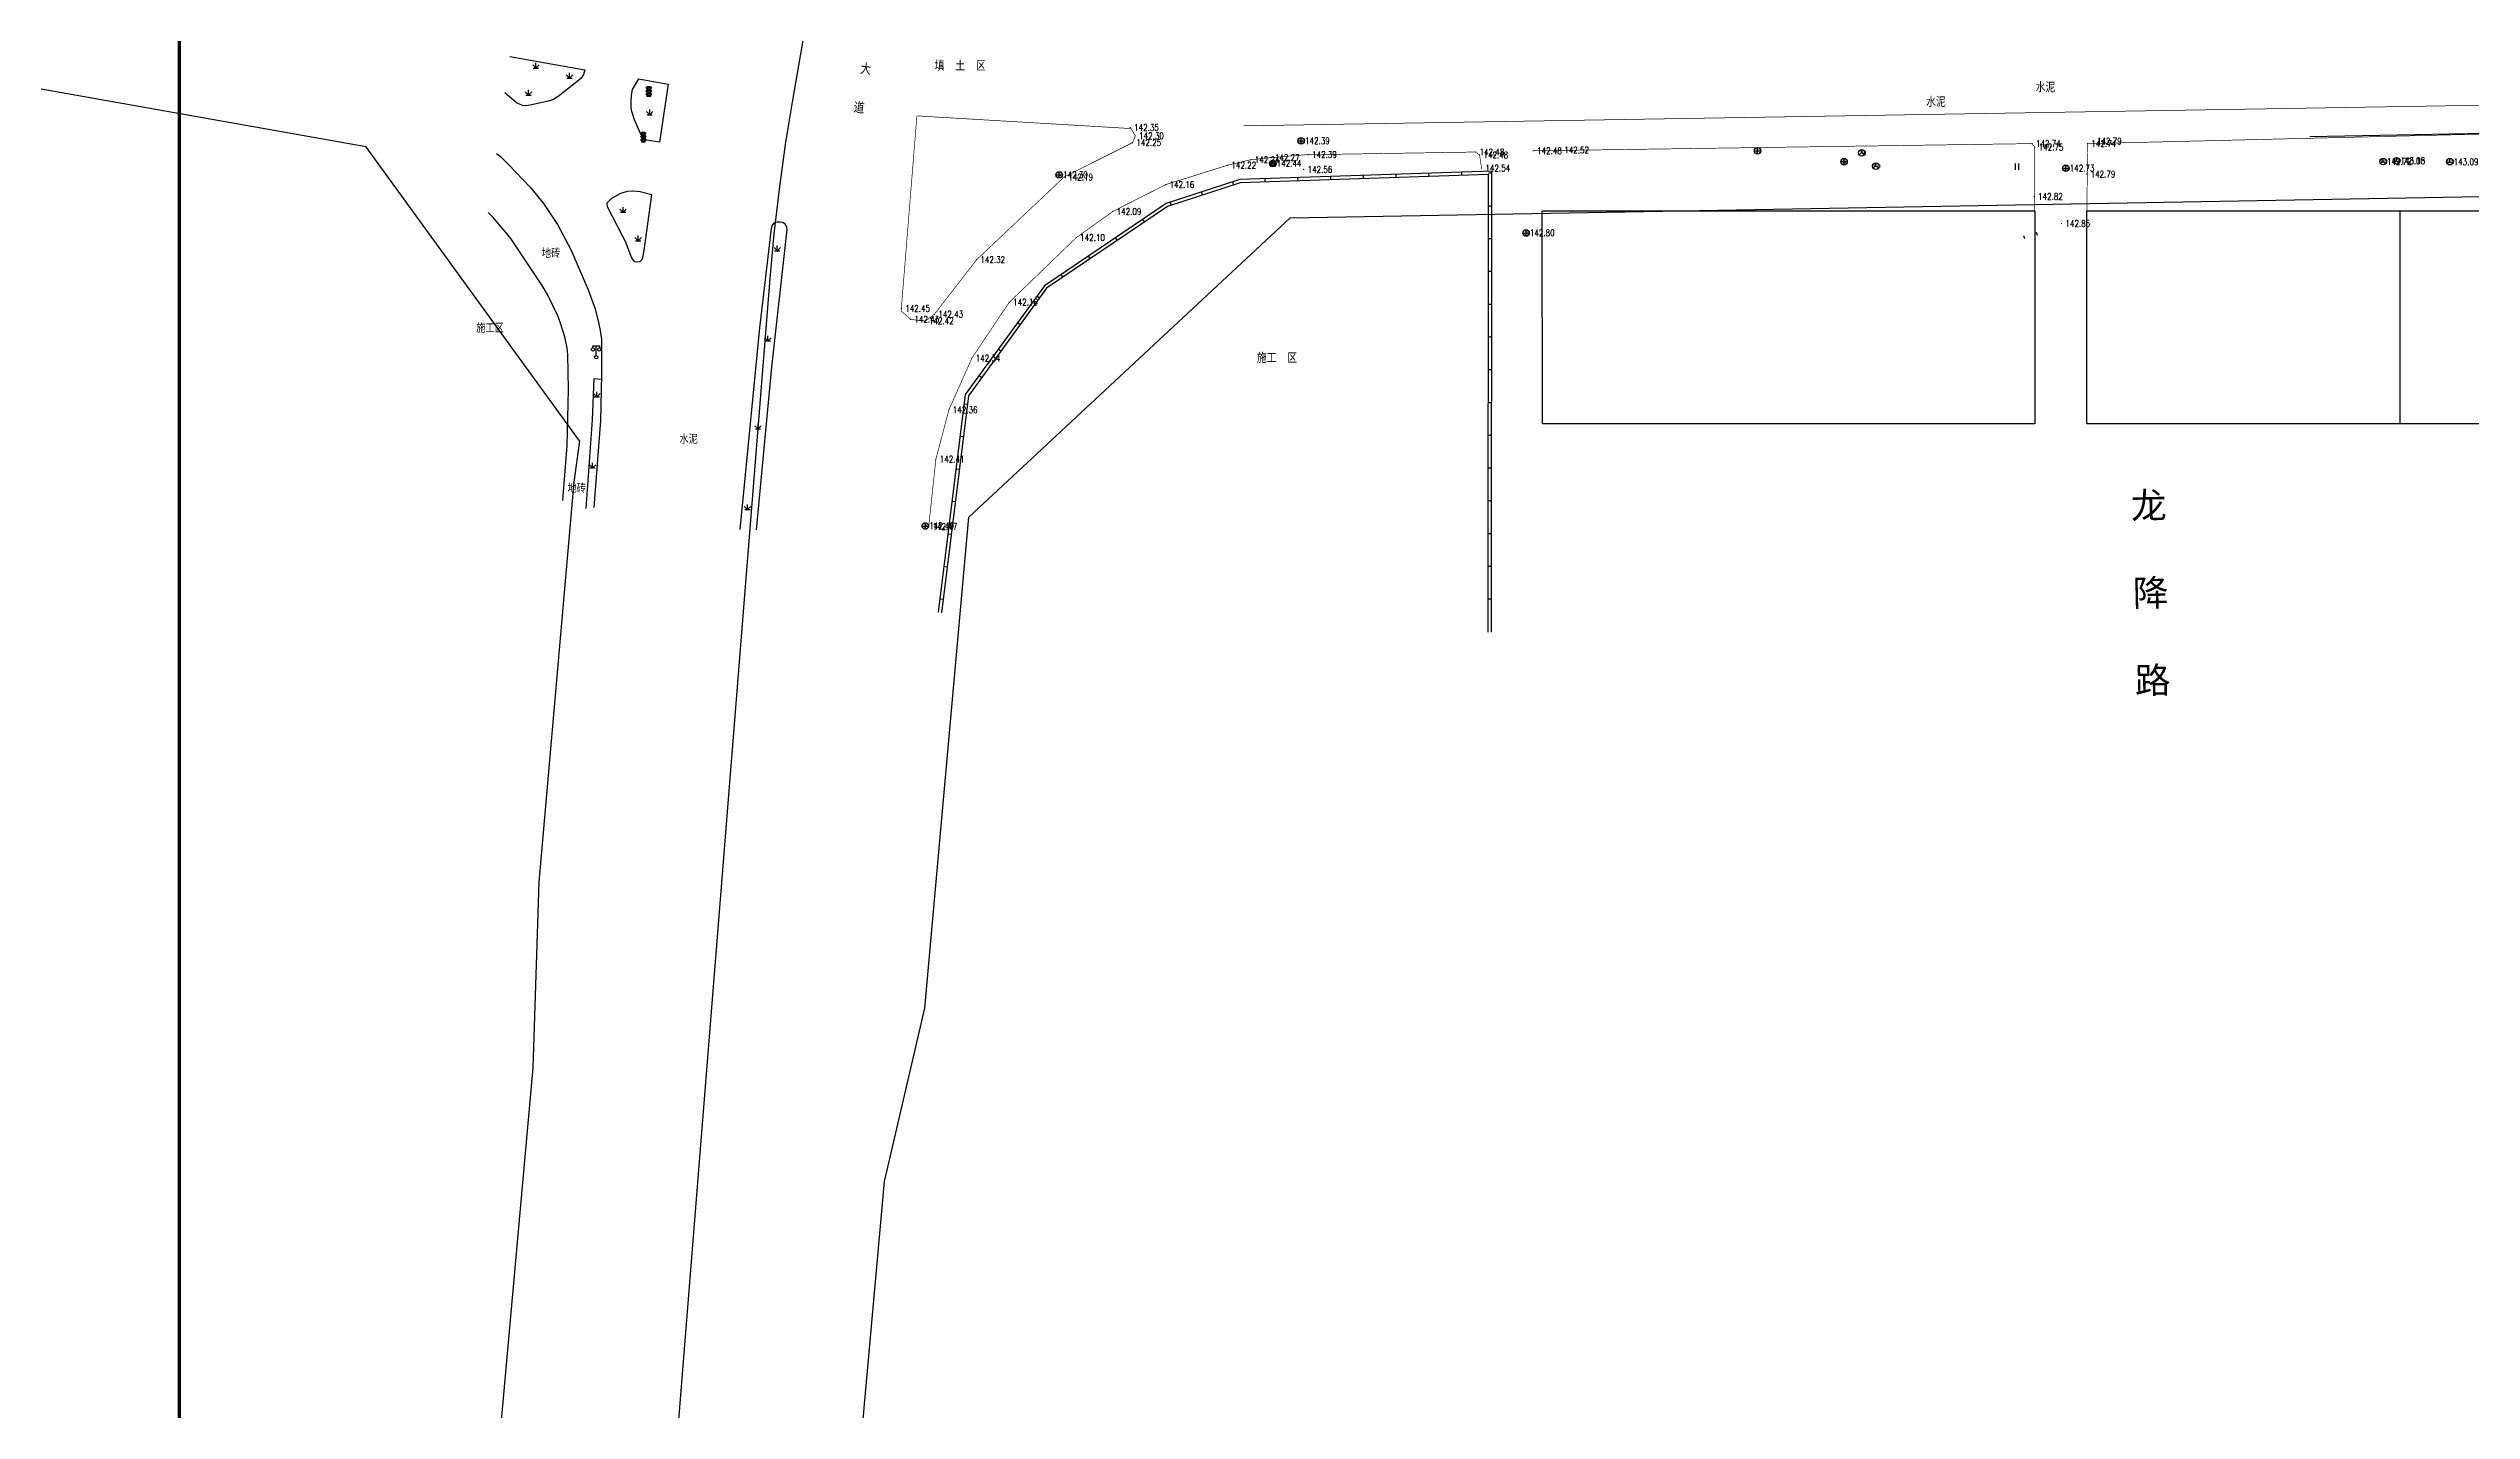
# Model space of a CAD drawing. Extents: x 529262 to 576451, y 2694391 to 2717535.
# Drawn here: x 563269.9 to 563639.7, y 2709414.9 to 2709622.7 of the extents above; entities that cross this region are included whole.
import ezdxf
from ezdxf.enums import TextEntityAlignment as Align
from ezdxf.xclip import XClip

# ---------------------------------------------------------------- set-up
doc = ezdxf.new("R2010")
doc.units = 0
doc.header["$XCLIPFRAME"] = 0
for name, color, linetype in [('a红线图', 1, 'Continuous'), ('COMPONENT', 8, 'Continuous'), ('DLDW', 8, 'Continuous'), ('DLSS', 4, 'Continuous'), ('DMTZ', 8, 'Continuous'), ('GCD', 8, 'Continuous'), ('GXYZ', 8, 'Continuous'), ('JMD', 8, 'Continuous'), ('PP-COM', 7, 'Continuous'), ('RD-中线', 40, 'Continuous'), ('RD-红线', 7, 'Continuous'), ('RD-路名', 7, 'Continuous'), ('ZBTZ', 8, 'Continuous'), ('ZJ', 7, 'Continuous')]:
    doc.layers.add(name, color=color, linetype=linetype)
doc.styles.add('HZ', font='rs.shx', dxfattribs={"width": 0.8, "bigfont": 'hztxt.shx'})
doc.styles.add('宋体', font='', dxfattribs={"width": 0.75})
doc.styles.add('黑体', font='simhei.ttf')
doc.styles.get('宋体').set_extended_font_data('SimSun')
doc.linetypes.add('445', pattern='A,8,-0.5,[147,AAA.SHX,S=1,R=0,X=0,Y=0],-1.5', length=10)

# ---------------------------------------------------------------- blocks, each defined once
blk = doc.blocks.new('A$C19FD0107')
at = {"layer": 'RD-中线', "color": 8, "linetype": 'Continuous', "ltscale": 100}
blk.add_lwpolyline([(-7552.98, 15579.99), (-7614.53, 15224.26, 0.022864), (-7617.97, 15197.05), (-7656.03, 14721.62, -0.017422), (-7658.42, 14700.86), (-7660.81, 14685.05, 0.009555), (-7662.3, 14673.68), (-7679.95, 14515.84, 0.004499), (-7681.05, 14505.09), (-7715.67, 14135.39, -0.025309), (-7720.02, 14105.35), (-7719.35, 14108.74, 0.055468), (-7721.57, 14082.29), (-7691.96, 12988.66), (-7675.22, 12857.93), (-7612.49, 12550.87), (-7521.66, 12281.18), (-7495.03, 12217.99, -0.012701), (-7472.78, 12161.24)], format="xyb", dxfattribs=at)
at = {"layer": 'RD-红线', "color": 8, "linetype": 'Continuous', "flags": 128}
for points in [[(-7886.21, 15253.91), (-7679.9, 15217.25), (-7679.63, 15217.2)], [(-7538.57, 15206.3), (-7356.95, 15209.57)], [(-7609.22, 14961.85), (-7600.46, 15059.28), (-7594.32, 15085.73), (-7587.59, 15160.66), (-7538.57, 15206.3)], [(-7647.02, 15172.26), (-7647.9, 15166), (-7653.23, 15104.93), (-7654.12, 15076.63), (-7663.64, 14970.72)]]:
    blk.add_lwpolyline(points, dxfattribs=at)
at = {"layer": 'RD-红线', "color": 8, "linetype": 'Continuous'}
blk.add_lwpolyline([(-7647.02, 15172.26), (-7679.63, 15217.2, 0.403586)], format="xyb", dxfattribs=at)
blk = doc.blocks.new('GC200')
at = {"linetype": 'Continuous', "const_width": 0.2, "flags": 128}
blk.add_lwpolyline([(-0.1, 0, 1), (0.1, 0, 1)], format="xyb", close=True, dxfattribs=at)
blk = doc.blocks.new('gc121')
at = {"color": 8}
for p, q in [((-0.5, -1), (-0.5, 1)), ((0.5, -1), (0.5, 1))]:
    blk.add_line(p, q, dxfattribs=at)
blk = doc.blocks.new('gc124')
at = {"color": 8}
for p, q in [((-1, 1), (0, 0)), ((-0.8, 0), (0.8, 0)), ((0, 0), (0, 1.6)), ((0, 0), (1, 1))]:
    blk.add_line(p, q, dxfattribs=at)
blk = doc.blocks.new('gc097')
at = {"color": 8}
for p, q in [((-1, 2.9), (-1, 3.5)), ((-1, 3.5), (1, 3.5)), ((0, 0.5), (0, 3.5)), ((1, 3.5), (1, 2.9))]:
    blk.add_line(p, q, dxfattribs=at)
for centre in [(-1, 2.4), (0, 0), (1, 2.4)]:
    blk.add_circle(centre, 0.5, dxfattribs=at)
blk = doc.blocks.new('gcbj0102')
for p, q in [((-1, 0), (1, 0)), ((0, -1), (0, 1))]:
    blk.add_line(p, q)
blk.add_circle((0, 0), 1)
blk = doc.blocks.new('gcbj0107')
for q in [(-0.87, -0.5), (0, 1), (0.87, -0.5)]:
    blk.add_line((0, 0), q)
blk.add_circle((0, 0), 1)
blk = doc.blocks.new('*U11')
at = {"linetype": 'Continuous'}
for points in [[(-1.14, -0.07), (-0.87, -0.76), (-1.13, 0.09)], [(-1.13, 0.09), (-0.73, -0.88), (-1.09, 0.24)], [(-0.73, -0.88), (-1.13, 0.09), (-0.87, -0.76)], [(-0.36, 0.24), (-0.55, 0.84), (-1.09, 0.24)], [(-0.73, 0.74), (-1.09, 0.24), (-0.55, 0.84)], [(-1.09, 0.24), (-0.73, 0.74), (-1.01, 0.43)], [(-0.5, -0.19), (-1.09, 0.24), (-0.73, -0.88)], [(-0.88, 0.6), (-1.01, 0.43), (-0.73, 0.74)], [(-0.55, 0.84), (-0.36, 0.24), (-0.35, 0.91)], [(-0.14, 0.93), (-0.35, 0.91), (-0.36, 0.24)], [(-0.14, 0.93), (0.09, 0.24), (0.07, 0.91)], [(0.81, 0.24), (0.07, 0.91), (0.09, 0.24)], [(0.07, 0.91), (0.81, 0.24), (0.27, 0.84)], [(0.22, -0.19), (0.45, -0.88), (0.81, 0.24)], [(0.73, 0.43), (0.27, 0.84), (0.81, 0.24)], [(0.27, 0.84), (0.73, 0.43), (0.45, 0.74)], [(0.6, 0.6), (0.45, 0.74), (0.73, 0.43)], [(0.59, -0.76), (0.81, 0.24), (0.45, -0.88)], [(0.81, 0.24), (0.59, -0.76), (0.85, 0.09)], [(0.7, -0.61), (0.85, 0.09), (0.59, -0.76)], [(0.85, 0.09), (0.7, -0.61), (0.86, -0.07)], [(-0.87, -0.76), (-1.14, -0.07), (-0.98, -0.61)], [(-1.12, -0.26), (-0.98, -0.61), (-1.14, -0.07)], [(-0.98, -0.61), (-1.12, -0.26), (-1.07, -0.44)], [(-0.73, -0.88), (-0.55, -0.98), (-0.14, -0.45)], [(-0.35, -1.05), (-0.14, -0.45), (-0.55, -0.98)], [(-0.14, -0.45), (-0.35, -1.05), (0.45, -0.88)], [(-0.14, -1.07), (0.45, -0.88), (-0.35, -1.05)], [(0.45, -0.88), (-0.14, -1.07), (0.27, -0.98)], [(0.07, -1.05), (0.27, -0.98), (-0.14, -1.07)], [(0.79, -0.44), (0.86, -0.07), (0.7, -0.61)], [(0.86, -0.07), (0.79, -0.44), (0.84, -0.26)]]:
    blk.add_solid(points, dxfattribs=at)
blk = doc.blocks.new('gcbj0112')
at = {"linetype": 'Continuous'}
for p, q in [((-1.09, 0.24), (-0.5, -0.19)), ((-0.36, 0.24), (-1.09, 0.24)), ((-0.14, 0.93), (-0.36, 0.24)), ((0.09, 0.24), (-0.14, 0.93)), ((0.81, 0.24), (0.09, 0.24)), ((0.22, -0.19), (0.81, 0.24)), ((-0.5, -0.19), (-0.73, -0.88)), ((-0.73, -0.88), (-0.14, -0.45)), ((-0.14, -0.45), (0.45, -0.88)), ((0.45, -0.88), (0.22, -0.19))]:
    blk.add_line(p, q, dxfattribs=at)
blk.add_circle((-0.14, -0.07), 1, dxfattribs=at)
for p in [(-1.09, 0.24), (-0.14, 0.93), (0.81, 0.24), (-0.73, -0.88), (0.45, -0.88)]:
    blk.add_point(p, dxfattribs=at)
blk.add_blockref('*U11', (0, 0), dxfattribs=at)
blk = doc.blocks.new('*U57')
at = {"linetype": 'Continuous'}
for points in [[(-0.9, 2.7), (-0.5, 2.3), (-0.24, 2.68)], [(-0.24, 2.68), (-0.5, 2.7), (-0.9, 2.7)], [(-0.9, 1.7), (-0.5, 1.3), (-0.5, 1.7)], [(-0.9, 0.7), (-0.5, 0.3), (-0.5, 0.7)], [(-0.5, 3), (-0.09, 2.79), (0, 2.8)], [(-0.5, 3), (-0.5, 2.7), (-0.09, 2.79)], [(0, 2.8), (0.5, 3), (-0.5, 3)], [(-0.09, 2.79), (-0.5, 2.7), (-0.18, 2.74)], [(-0.18, 2.74), (-0.5, 2.7), (-0.24, 2.68)], [(-0.24, 2.68), (-0.5, 2.3), (-0.29, 2.59)], [(-0.29, 2.59), (-0.5, 2.3), (-0.3, 2.5)], [(-0.3, 2.5), (-0.5, 2.3), (-0.29, 2.41)], [(-0.29, 2.41), (-0.5, 2.3), (-0.24, 2.32)], [(-0.24, 2.32), (-0.5, 2.3), (-0.18, 2.26)], [(-0.5, 2.3), (-0.5, 1.7), (-0.18, 2.26)], [(-0.18, 2.26), (-0.5, 1.7), (-0.09, 2.21)], [(-0.09, 2.21), (-0.5, 1.7), (0, 2.2)], [(0, 2.2), (-0.5, 1.7), (-0.09, 1.79)], [(-0.09, 1.79), (-0.5, 1.7), (-0.18, 1.74)], [(-0.18, 1.74), (-0.5, 1.7), (-0.24, 1.68)], [(-0.5, 1.7), (-0.5, 1.3), (-0.24, 1.68)], [(-0.24, 1.68), (-0.5, 1.3), (-0.29, 1.59)], [(-0.29, 1.59), (-0.5, 1.3), (-0.3, 1.5)], [(-0.3, 1.5), (-0.5, 1.3), (-0.29, 1.41)], [(-0.29, 1.41), (-0.5, 1.3), (-0.24, 1.32)], [(-0.24, 1.32), (-0.5, 1.3), (-0.18, 1.26)], [(-0.5, 1.3), (-0.5, 0.7), (-0.18, 1.26)], [(-0.18, 1.26), (-0.5, 0.7), (-0.09, 1.21)], [(-0.09, 1.21), (-0.5, 0.7), (0, 1.2)], [(0, 1.2), (-0.5, 0.7), (-0.09, 0.79)], [(-0.09, 0.79), (-0.5, 0.7), (-0.18, 0.74)], [(-0.18, 0.74), (-0.5, 0.7), (-0.24, 0.68)], [(-0.5, 0.7), (-0.5, 0.3), (-0.24, 0.68)], [(-0.24, 0.68), (-0.5, 0.3), (-0.29, 0.59)], [(-0.29, 0.59), (-0.5, 0.3), (-0.3, 0.5)], [(-0.3, 0.5), (-0.5, 0.3), (-0.29, 0.41)], [(-0.29, 0.41), (-0.5, 0.3), (-0.24, 0.32)], [(-0.24, 0.32), (-0.5, 0.3), (-0.18, 0.26)], [(-0.5, 0.3), (-0.5, 0), (-0.18, 0.26)], [(-0.18, 0.26), (-0.5, 0), (-0.09, 0.21)], [(-0.09, 0.21), (-0.5, 0), (0, 0.2)], [(0, 0.2), (-0.5, 0), (0.5, 0)], [(0, 2.2), (-0.09, 1.79), (0, 1.8)], [(0, 1.2), (-0.09, 0.79), (0, 0.8)], [(0.5, 3), (0, 2.8), (0.09, 2.79)], [(0.09, 2.21), (0, 2.2), (0.5, 1.7)], [(0, 2.2), (0, 1.8), (0.09, 1.79)], [(0, 2.2), (0.09, 1.79), (0.5, 1.7)], [(0.09, 1.21), (0, 1.2), (0.5, 0.7)], [(0, 1.2), (0, 0.8), (0.09, 0.79)], [(0, 1.2), (0.09, 0.79), (0.5, 0.7)], [(0.09, 0.21), (0, 0.2), (0.5, 0)], [(0.5, 3), (0.09, 2.79), (0.5, 2.7)], [(0.09, 2.79), (0.18, 2.74), (0.5, 2.7)], [(0.18, 2.26), (0.09, 2.21), (0.5, 1.7)], [(0.09, 1.79), (0.18, 1.74), (0.5, 1.7)], [(0.18, 1.26), (0.09, 1.21), (0.5, 0.7)], [(0.09, 0.79), (0.18, 0.74), (0.5, 0.7)], [(0.18, 0.26), (0.09, 0.21), (0.5, 0)], [(0.18, 2.74), (0.24, 2.68), (0.5, 2.7)], [(0.24, 2.32), (0.18, 2.26), (0.5, 2.3)], [(0.5, 2.3), (0.18, 2.26), (0.5, 1.7)], [(0.18, 1.74), (0.24, 1.68), (0.5, 1.7)], [(0.24, 1.32), (0.18, 1.26), (0.5, 1.3)], [(0.5, 1.3), (0.18, 1.26), (0.5, 0.7)], [(0.18, 0.74), (0.24, 0.68), (0.5, 0.7)], [(0.24, 0.32), (0.18, 0.26), (0.5, 0.3)], [(0.5, 0.3), (0.18, 0.26), (0.5, 0)], [(0.9, 2.7), (0.24, 2.68), (0.5, 2.3)], [(0.5, 2.7), (0.24, 2.68), (0.9, 2.7)], [(0.24, 2.68), (0.29, 2.59), (0.5, 2.3)], [(0.29, 2.41), (0.24, 2.32), (0.5, 2.3)], [(0.5, 1.7), (0.24, 1.68), (0.5, 1.3)], [(0.24, 1.68), (0.29, 1.59), (0.5, 1.3)], [(0.29, 1.41), (0.24, 1.32), (0.5, 1.3)], [(0.5, 0.7), (0.24, 0.68), (0.5, 0.3)], [(0.24, 0.68), (0.29, 0.59), (0.5, 0.3)], [(0.29, 0.41), (0.24, 0.32), (0.5, 0.3)], [(0.29, 2.59), (0.3, 2.5), (0.5, 2.3)], [(0.3, 2.5), (0.29, 2.41), (0.5, 2.3)], [(0.29, 1.59), (0.3, 1.5), (0.5, 1.3)], [(0.3, 1.5), (0.29, 1.41), (0.5, 1.3)], [(0.29, 0.59), (0.3, 0.5), (0.5, 0.3)], [(0.3, 0.5), (0.29, 0.41), (0.5, 0.3)], [(0.9, 1.7), (0.5, 1.7), (0.5, 1.3)], [(0.9, 0.7), (0.5, 0.7), (0.5, 0.3)]]:
    blk.add_solid(points, dxfattribs=at)
blk = doc.blocks.new('gcbj0214')
for p, q in [((-0.9, 2.7), (-0.5, 2.7)), ((-0.9, 2.7), (-0.5, 2.3)), ((-0.9, 1.7), (-0.5, 1.3)), ((-0.5, 1.7), (-0.9, 1.7)), ((-0.9, 0.7), (-0.5, 0.3)), ((-0.5, 0.7), (-0.9, 0.7)), ((-0.5, 3), (0.5, 3)), ((-0.5, 2.7), (-0.5, 3)), ((-0.5, 1.7), (-0.5, 2.3)), ((-0.5, 0.7), (-0.5, 1.3)), ((-0.5, 0), (-0.5, 0.3)), ((0.5, 0), (-0.5, 0)), ((0.5, 3), (0.5, 2.7)), ((0.9, 2.7), (0.5, 2.3)), ((0.5, 2.7), (0.9, 2.7)), ((0.5, 2.3), (0.5, 1.7)), ((0.9, 1.7), (0.5, 1.7)), ((0.9, 1.7), (0.5, 1.3)), ((0.5, 1.3), (0.5, 0.7)), ((0.9, 0.7), (0.5, 0.7)), ((0.9, 0.7), (0.5, 0.3)), ((0.5, 0.3), (0.5, 0))]:
    blk.add_line(p, q)
for centre in [(0, 2.5), (0, 1.5), (0, 0.5)]:
    blk.add_circle(centre, 0.3)
at = {"linetype": 'Continuous'}
blk.add_blockref('*U57', (0, 0), dxfattribs=at)

msp = doc.modelspace()

# ---------------------------------------------------------------- linework, layer by layer
at = {"const_width": 0.5}
msp.add_lwpolyline([(563442.786, 2709779.28), (563289.883, 2709779.107), (563289.942, 2709207.494), (563821.958, 2709207.599), (563821.803, 2709279.728), (564067.53, 2709279.755), (564067.347, 2709718.358), (563442.416, 2709715.821), (563442.786, 2709779.28)], dxfattribs=at)
at = {"layer": 'a红线图', "color": 8, "linetype": 'Continuous', "lineweight": 0, "flags": 128}
msp.add_lwpolyline([(563452.338, 2709610.946), (563910.833, 2709618.597)], dxfattribs=at)
msp.add_lwpolyline([(563452.338, 2709610.946), (563910.833, 2709618.597)], dxfattribs=at)
at = {"layer": 'DLSS', "linetype": 'Continuous', "flags": 128}
for points in [[(563340.323, 2709621.505), (563351.798, 2709619.505), (563351.597, 2709618.769), (563351.22, 2709618.237), (563350.549, 2709617.668), (563347.719, 2709615.442), (563346.982, 2709614.978), (563346.216, 2709614.701), (563345.065, 2709614.473), (563343.433, 2709614.107), (563342.662, 2709614.018), (563342.269, 2709614.035), (563341.354, 2709614.454), (563339.562, 2709615.96)], [(563338.298, 2709606.75), (563338.854, 2709606.298), (563340.147, 2709605.068), (563343.428, 2709601.575), (563345.473, 2709599.089), (563346.899, 2709596.948), (563347.599, 2709595.88), (563349.655, 2709592.096), (563352.275, 2709585.908), (563353.348, 2709583.003), (563353.863, 2709580.953), (563354.149, 2709579.723), (563354.307, 2709578.405), (563354.354, 2709572.954), (563354.181, 2709565.99), (563353.159, 2709552.723)], [(563377.987, 2709549.292), (563380.339, 2709574.12), (563382.636, 2709595.129), (563382.594, 2709595.455), (563382.382, 2709595.885), (563381.993, 2709596.174), (563381.588, 2709596.224), (563381.179, 2709596.224), (563381.179, 2709596.224), (563380.686, 2709596.146), (563380.686, 2709596.146), (563380.686, 2709596.146), (563380.393, 2709595.784), (563380.213, 2709595.268), (563378.447, 2709580.143), (563375.449, 2709549.35)]]:
    msp.add_lwpolyline(points, dxfattribs=at)
for points in [[(563364.514, 2709617.282), (563363.161, 2709608.452), (563361.216, 2709608.769), (563360.84, 2709609.085), (563360.346, 2709609.683), (563359.349, 2709611.878), (563358.954, 2709613.11), (563358.872, 2709613.735), (563358.848, 2709614.542), (563358.904, 2709615.611), (563359.043, 2709616.501), (563360.052, 2709618.132)], [(563357.507, 2709594.205), (563357.925, 2709593.34), (563358.894, 2709590.828), (563359.124, 2709590.487), (563359.419, 2709590.256), (563359.812, 2709590.194), (563360.206, 2709590.27), (563360.463, 2709590.5), (563360.614, 2709590.852), (563360.841, 2709591.944), (563362.009, 2709600.424), (563360.234, 2709600.875), (563359.193, 2709600.962), (563358.24, 2709600.924), (563357.248, 2709600.613), (563356.762, 2709600.392), (563355.881, 2709599.878), (563355.119, 2709599.151), (563355.198, 2709598.662)]]:
    msp.add_lwpolyline(points, close=True, dxfattribs=at)
at = {"layer": 'DLSS', "linetype": 'Continuous', "const_width": 0.1, "flags": 128}
for points in [[(563402.454, 2709612.464), (563400.052, 2709582.7), (563401.498, 2709581.409), (563403.778, 2709581.157), (563405.176, 2709582.262), (563411.564, 2709590.515), (563424.964, 2709603.172), (563435.376, 2709608.394), (563435.786, 2709609.409), (563435.124, 2709610.529), (563402.454, 2709612.464)], [(563580.986, 2709597.957), (563581.088, 2709608.227), (563641.461, 2709609.691)], [(563404.254, 2709549.821), (563405.356, 2709560.104), (563407.342, 2709567.622), (563410.836, 2709575.48), (563416.551, 2709584.025), (563426.776, 2709593.895), (563432.344, 2709597.879), (563440.41, 2709601.974), (563449.854, 2709604.934), (563453.424, 2709605.774), (563456.485, 2709606.092), (563461.801, 2709606.536), (563487.716, 2709606.951)], [(563488.616, 2709604.494), (563488.317, 2709606.485), (563487.716, 2709606.951)], [(563572.613, 2709608.235), (563496.495, 2709607.133)], [(563572.613, 2709608.235), (563573.037, 2709607.681), (563573.022, 2709597.957)]]:
    msp.add_lwpolyline(points, dxfattribs=at)
at = {"layer": 'DLSS', "linetype": 'Continuous', "elevation": 143.289, "flags": 128}
msp.add_lwpolyline([(563641.712, 2709609.799), (563614.998, 2709609.264)], dxfattribs=at)
at = {"layer": 'DMTZ', "linetype": 'Continuous'}
for p, q in [((563573.253, 2709594.744), (563573.382, 2709594.261)), ((563571.321, 2709594.226), (563571.451, 2709593.743))]:
    msp.add_line(p, q, dxfattribs=at)
at = {"layer": 'JMD', "linetype": 'Continuous'}
for p, q in [((563450.612, 2709602.381), (563450.767, 2709601.905)), ((563455.552, 2709602.871), (563455.569, 2709602.371)), ((563460.55, 2709603.04), (563460.566, 2709602.54)), ((563465.547, 2709603.208), (563465.564, 2709602.709)), ((563470.544, 2709603.377), (563470.561, 2709602.878)), ((563475.541, 2709603.546), (563475.558, 2709603.046)), ((563480.538, 2709603.715), (563480.555, 2709603.215)), ((563485.535, 2709603.884), (563485.552, 2709603.384)), ((563490.2, 2709603.709), (563489.7, 2709603.709)), ((563441.103, 2709599.284), (563441.258, 2709598.809)), ((563445.858, 2709600.832), (563446.012, 2709600.357)), ((563490.195, 2709598.709), (563489.695, 2709598.709)), ((563436.877, 2709596.654), (563437.156, 2709596.24)), ((563428.585, 2709591.064), (563428.865, 2709590.649)), ((563432.731, 2709593.859), (563433.011, 2709593.445)), ((563490.191, 2709593.709), (563489.691, 2709593.709)), ((563424.44, 2709588.269), (563424.719, 2709587.854)), ((563490.187, 2709588.709), (563489.687, 2709588.709)), ((563420.762, 2709584.989), (563421.166, 2709584.695)), ((563490.183, 2709583.709), (563489.683, 2709583.709)), ((563417.82, 2709580.946), (563418.225, 2709580.652)), ((563414.879, 2709576.902), (563415.283, 2709576.608)), ((563490.178, 2709578.709), (563489.678, 2709578.709)), ((563411.937, 2709572.859), (563412.342, 2709572.565)), ((563490.174, 2709573.709), (563489.674, 2709573.709)), ((563409.652, 2709568.557), (563410.149, 2709568.495)), ((563490.17, 2709568.709), (563489.67, 2709568.709)), ((563409.04, 2709563.594), (563409.536, 2709563.533)), ((563490.166, 2709563.709), (563489.666, 2709563.709)), ((563408.427, 2709558.632), (563408.923, 2709558.571)), ((563490.161, 2709558.709), (563489.661, 2709558.709)), ((563407.814, 2709553.67), (563408.31, 2709553.609)), ((563490.157, 2709553.709), (563489.657, 2709553.709)), ((563407.201, 2709548.708), (563407.697, 2709548.646)), ((563490.153, 2709548.709), (563489.653, 2709548.709)), ((563406.588, 2709543.745), (563407.085, 2709543.684)), ((563490.148, 2709543.709), (563489.648, 2709543.709)), ((563405.976, 2709538.783), (563406.472, 2709538.722)), ((563490.144, 2709538.709), (563489.644, 2709538.709))]:
    msp.add_line(p, q, dxfattribs=at)
at = {"layer": 'JMD', "linetype": 'Continuous', "flags": 128}
for points in [[(563490.14, 2709533.709), (563490.2, 2709604.042), (563451.719, 2709602.741), (563440.471, 2709599.078), (563421.904, 2709586.559), (563409.825, 2709569.956), (563405.722, 2709536.73)], [(563489.64, 2709533.709), (563489.7, 2709603.524), (563451.807, 2709602.244), (563440.693, 2709598.624), (563422.256, 2709586.193), (563410.306, 2709569.766), (563406.218, 2709536.668)], [(563628.74, 2709597.957), (563641.226, 2709597.959), (563660.792, 2709579.084), (563660.792, 2709541.069), (563642.026, 2709541.069), (563642.026, 2709565.463), (563628.74, 2709565.472)]]:
    msp.add_lwpolyline(points, dxfattribs=at)
at = {"layer": 'JMD', "linetype": '445', "flags": 128}
msp.add_lwpolyline([(563348.41, 2709553.768), (563349.111, 2709562.198), (563349.292, 2709570.702), (563349.188, 2709576.065), (563349.103, 2709577.012), (563348.713, 2709578.779), (563348.078, 2709580.841), (563347.651, 2709581.939), (563346.074, 2709585.233), (563345.299, 2709586.563), (563340.495, 2709593.761), (563339.605, 2709594.855), (563337.742, 2709597.013), (563337.058, 2709597.706)], dxfattribs=at)
at = {"layer": 'JMD', "linetype": 'Continuous', "flags": 128}
for points in [[(563573.022, 2709565.472), (563497.928, 2709565.472), (563497.841, 2709597.957), (563573.022, 2709597.957)], [(563580.986, 2709597.957), (563628.74, 2709597.957), (563628.74, 2709565.472), (563580.986, 2709565.472)]]:
    msp.add_lwpolyline(points, close=True, dxfattribs=at)
at = {"layer": 'ZBTZ', "flags": 128}
msp.add_lwpolyline([(563354.274, 2709572.226), (563353.17, 2709572.324), (563352.888, 2709566.109), (563351.936, 2709552.551)], dxfattribs=at)

# ---------------------------------------------------------------- block references
at = {"layer": 'COMPONENT', "color": 252, "linetype": 'Continuous', "xscale": 0.5, "yscale": 0.5}
for p in [(563361.564, 2709615.427, 142.706), (563360.713, 2709608.478, 142.662)]:
    msp.add_blockref('gcbj0214', p, dxfattribs=at)
at = {"layer": 'COMPONENT', "linetype": 'Continuous', "xscale": 0.5, "yscale": 0.5}
for name, p in [('gcbj0102', (563461.092, 2709608.656)), ('gcbj0102', (563530.741, 2709607.125)), ('gcbj0102', (563543.927, 2709605.48)), ('gcbj0107', (563546.62, 2709606.817)), ('gcbj0107', (563626.179, 2709605.52)), ('gcbj0107', (563628.225, 2709605.615)), ('gcbj0107', (563636.366, 2709605.478)), ('gcbj0102', (563424.165, 2709603.451)), ('gcbj0112', (563456.841, 2709605.244, 0.295)), ('gcbj0107', (563548.778, 2709604.793)), ('gcbj0102', (563577.771, 2709604.467)), ('gcbj0102', (563495.402, 2709594.595)), ('gcbj0102', (563403.744, 2709549.892))]:
    msp.add_blockref(name, p, dxfattribs=at)
at = {"layer": 'DLDW', "color": 252, "linetype": 'Continuous', "xscale": 0.5, "yscale": 0.5}
msp.add_blockref('gc097', (563353.522, 2709575.636, 142.755), dxfattribs=at)
at = {"layer": 'GCD', "linetype": 'Continuous'}
ref = msp.add_blockref('GC200', (563435.004, 2709610.688, 142.352), dxfattribs=dict(at, xscale=0.5, yscale=0.5, zscale=0.5))
ref.add_attrib('height', '142.35', dxfattribs={"linetype": 'Continuous', "height": 1, "style": 'HZ', "width": 0.8}).set_placement((563435.604, 2709610.688, 142.352), align=Align.MIDDLE_LEFT)
ref = msp.add_blockref('GC200', (563435.77, 2709609.421, 142.304), dxfattribs=dict(at, xscale=0.5, yscale=0.5, zscale=0.5))
ref.add_attrib('height', '142.30', dxfattribs={"linetype": 'Continuous', "height": 1, "style": 'HZ', "width": 0.8}).set_placement((563436.37, 2709609.421, 142.304), align=Align.MIDDLE_LEFT)
ref = msp.add_blockref('GC200', (563435.348, 2709608.382, 142.254), dxfattribs=dict(at, xscale=0.5, yscale=0.5, zscale=0.5))
ref.add_attrib('height', '142.25', dxfattribs={"linetype": 'Continuous', "height": 1, "style": 'HZ', "width": 0.8}).set_placement((563435.948, 2709608.382, 142.254), align=Align.MIDDLE_LEFT)
ref = msp.add_blockref('GC200', (563453.42, 2709605.777, 142.241), dxfattribs=dict(at, xscale=0.5, yscale=0.5, zscale=0.5))
ref.add_attrib('height', '142.24', dxfattribs={"linetype": 'Continuous', "height": 1, "style": 'HZ', "width": 0.8}).set_placement((563454.02, 2709605.777, 142.241), align=Align.MIDDLE_LEFT)
ref = msp.add_blockref('GC200', (563456.481, 2709606.095, 142.267), dxfattribs=dict(at, xscale=0.5, yscale=0.5, zscale=0.5))
ref.add_attrib('height', '142.27', dxfattribs={"linetype": 'Continuous', "height": 1, "style": 'HZ', "width": 0.8}).set_placement((563457.081, 2709606.095, 142.267), align=Align.MIDDLE_LEFT)
ref = msp.add_blockref('GC200', (563461.083, 2709608.665, 142.392), dxfattribs=dict(at, xscale=0.5, yscale=0.5, zscale=0.5))
ref.add_attrib('height', '142.39', dxfattribs={"linetype": 'Continuous', "height": 1, "style": 'HZ', "width": 0.8}).set_placement((563461.683, 2709608.665, 142.392), align=Align.MIDDLE_LEFT)
ref = msp.add_blockref('GC200', (563462.16, 2709606.554, 142.387), dxfattribs=dict(at, xscale=0.5, yscale=0.5, zscale=0.5))
ref.add_attrib('height', '142.39', dxfattribs={"linetype": 'Continuous', "height": 1, "style": 'HZ', "width": 0.8}).set_placement((563462.76, 2709606.554, 142.387), align=Align.MIDDLE_LEFT)
ref = msp.add_blockref('GC200', (563487.712, 2709606.954, 142.476), dxfattribs=dict(at, xscale=0.5, yscale=0.5, zscale=0.5))
ref.add_attrib('height', '142.48', dxfattribs={"linetype": 'Continuous', "height": 1, "style": 'HZ', "width": 0.8}).set_placement((563488.312, 2709606.954, 142.476), align=Align.MIDDLE_LEFT)
ref = msp.add_blockref('GC200', (563488.313, 2709606.488, 142.483), dxfattribs=dict(at, xscale=0.5, yscale=0.5, zscale=0.5))
ref.add_attrib('height', '142.48', dxfattribs={"linetype": 'Continuous', "height": 1, "style": 'HZ', "width": 0.8}).set_placement((563488.913, 2709606.488, 142.483), align=Align.MIDDLE_LEFT)
ref = msp.add_blockref('GC200', (563496.491, 2709607.136, 142.477), dxfattribs=dict(at, xscale=0.5, yscale=0.5, zscale=0.5))
ref.add_attrib('height', '142.48', dxfattribs={"linetype": 'Continuous', "height": 1, "style": 'HZ', "width": 0.8}).set_placement((563497.091, 2709607.136, 142.477), align=Align.MIDDLE_LEFT)
ref = msp.add_blockref('GC200', (563500.636, 2709607.255, 142.515), dxfattribs=dict(at, xscale=0.5, yscale=0.5, zscale=0.5))
ref.add_attrib('height', '142.52', dxfattribs={"linetype": 'Continuous', "height": 1, "style": 'HZ', "width": 0.8}).set_placement((563501.236, 2709607.255, 142.515), align=Align.MIDDLE_LEFT)
ref = msp.add_blockref('GC200', (563572.609, 2709608.238, 142.736), dxfattribs=dict(at, xscale=0.5, yscale=0.5, zscale=0.5))
ref.add_attrib('height', '142.74', dxfattribs={"linetype": 'Continuous', "height": 1, "style": 'HZ', "width": 0.8}).set_placement((563573.209, 2709608.238, 142.736), align=Align.MIDDLE_LEFT)
ref = msp.add_blockref('GC200', (563573.033, 2709607.684, 142.753), dxfattribs=dict(at, xscale=0.5, yscale=0.5, zscale=0.5))
ref.add_attrib('height', '142.75', dxfattribs={"linetype": 'Continuous', "height": 1, "style": 'HZ', "width": 0.8}).set_placement((563573.633, 2709607.684, 142.753), align=Align.MIDDLE_LEFT)
ref = msp.add_blockref('GC200', (563581.084, 2709608.23, 142.742), dxfattribs=dict(at, xscale=0.5, yscale=0.5, zscale=0.5))
ref.add_attrib('height', '142.74', dxfattribs={"linetype": 'Continuous', "height": 1, "style": 'HZ', "width": 0.8}).set_placement((563581.684, 2709608.23, 142.742), align=Align.MIDDLE_LEFT)
ref = msp.add_blockref('GC200', (563581.912, 2709608.613, 142.789), dxfattribs=dict(at, xscale=0.5, yscale=0.5, zscale=0.5))
ref.add_attrib('height', '142.79', dxfattribs={"linetype": 'Continuous', "height": 1, "style": 'HZ', "width": 0.8}).set_placement((563582.512, 2709608.613, 142.789), align=Align.MIDDLE_LEFT)
ref = msp.add_blockref('GC200', (563626.169, 2709605.513, 142.721), dxfattribs=dict(at, xscale=0.5, yscale=0.5, zscale=0.5))
ref.add_attrib('height', '142.72', dxfattribs={"linetype": 'Continuous', "height": 1, "style": 'HZ', "width": 0.8}).set_placement((563626.769, 2709605.513, 142.721), align=Align.MIDDLE_LEFT)
ref = msp.add_blockref('GC200', (563628.212, 2709605.591, 143.084), dxfattribs=dict(at, xscale=0.5, yscale=0.5, zscale=0.5))
ref.add_attrib('height', '143.08', dxfattribs={"linetype": 'Continuous', "height": 1, "style": 'HZ', "width": 0.8}).set_placement((563628.812, 2709605.591, 143.084), align=Align.MIDDLE_LEFT)
ref = msp.add_blockref('GC200', (563628.231, 2709605.622, 143.15), dxfattribs=dict(at, xscale=0.5, yscale=0.5, zscale=0.5))
ref.add_attrib('height', '143.15', dxfattribs={"linetype": 'Continuous', "height": 1, "style": 'HZ', "width": 0.8}).set_placement((563628.831, 2709605.622, 143.15), align=Align.MIDDLE_LEFT)
ref = msp.add_blockref('GC200', (563636.359, 2709605.467, 143.087), dxfattribs=dict(at, xscale=0.5, yscale=0.5, zscale=0.5))
ref.add_attrib('height', '143.09', dxfattribs={"linetype": 'Continuous', "height": 1, "style": 'HZ', "width": 0.8}).set_placement((563636.959, 2709605.467, 143.087), align=Align.MIDDLE_LEFT)
ref = msp.add_blockref('GC200', (563424.163, 2709603.459, 142.296), dxfattribs=dict(at, xscale=0.5, yscale=0.5, zscale=0.5))
ref.add_attrib('height', '142.30', dxfattribs={"linetype": 'Continuous', "height": 1, "style": 'HZ', "width": 0.8}).set_placement((563424.763, 2709603.459, 142.296), align=Align.MIDDLE_LEFT)
ref = msp.add_blockref('GC200', (563424.951, 2709603.122, 142.186), dxfattribs=dict(at, xscale=0.5, yscale=0.5, zscale=0.5))
ref.add_attrib('height', '142.19', dxfattribs={"linetype": 'Continuous', "height": 1, "style": 'HZ', "width": 0.8}).set_placement((563425.551, 2709603.122, 142.186), align=Align.MIDDLE_LEFT)
ref = msp.add_blockref('GC200', (563440.406, 2709601.977, 142.163), dxfattribs=dict(at, xscale=0.5, yscale=0.5, zscale=0.5))
ref.add_attrib('height', '142.16', dxfattribs={"linetype": 'Continuous', "height": 1, "style": 'HZ', "width": 0.8}).set_placement((563441.006, 2709601.977, 142.163), align=Align.MIDDLE_LEFT)
ref = msp.add_blockref('GC200', (563449.85, 2709604.937, 142.216), dxfattribs=dict(at, xscale=0.5, yscale=0.5, zscale=0.5))
ref.add_attrib('height', '142.22', dxfattribs={"linetype": 'Continuous', "height": 1, "style": 'HZ', "width": 0.8}).set_placement((563450.45, 2709604.937, 142.216), align=Align.MIDDLE_LEFT)
ref = msp.add_blockref('GC200', (563456.756, 2709605.22, 142.439), dxfattribs=dict(at, xscale=0.5, yscale=0.5, zscale=0.5))
ref.add_attrib('height', '142.44', dxfattribs={"linetype": 'Continuous', "height": 1, "style": 'HZ', "width": 0.8}).set_placement((563457.356, 2709605.22, 142.439), align=Align.MIDDLE_LEFT)
ref = msp.add_blockref('GC200', (563461.475, 2709604.291, 142.556), dxfattribs=dict(at, xscale=0.5, yscale=0.5, zscale=0.5))
ref.add_attrib('height', '142.56', dxfattribs={"linetype": 'Continuous', "height": 1, "style": 'HZ', "width": 0.8}).set_placement((563462.075, 2709604.291, 142.556), align=Align.MIDDLE_LEFT)
ref = msp.add_blockref('GC200', (563488.612, 2709604.497, 142.537), dxfattribs=dict(at, xscale=0.5, yscale=0.5, zscale=0.5))
ref.add_attrib('height', '142.54', dxfattribs={"linetype": 'Continuous', "height": 1, "style": 'HZ', "width": 0.8}).set_placement((563489.212, 2709604.497, 142.537), align=Align.MIDDLE_LEFT)
ref = msp.add_blockref('GC200', (563577.77, 2709604.478, 142.731), dxfattribs=dict(at, xscale=0.5, yscale=0.5, zscale=0.5))
ref.add_attrib('height', '142.73', dxfattribs={"linetype": 'Continuous', "height": 1, "style": 'HZ', "width": 0.8}).set_placement((563578.37, 2709604.478, 142.731), align=Align.MIDDLE_LEFT)
ref = msp.add_blockref('GC200', (563580.95, 2709603.581, 142.788), dxfattribs=dict(at, xscale=0.5, yscale=0.5, zscale=0.5))
ref.add_attrib('height', '142.79', dxfattribs={"linetype": 'Continuous', "height": 1, "style": 'HZ', "width": 0.8}).set_placement((563581.55, 2709603.581, 142.788), align=Align.MIDDLE_LEFT)
ref = msp.add_blockref('GC200', (563572.931, 2709600.162, 142.824), dxfattribs=dict(at, xscale=0.5, yscale=0.5, zscale=0.5))
ref.add_attrib('height', '142.82', dxfattribs={"linetype": 'Continuous', "height": 1, "style": 'HZ', "width": 0.8}).set_placement((563573.531, 2709600.162, 142.824), align=Align.MIDDLE_LEFT)
ref = msp.add_blockref('GC200', (563432.34, 2709597.882, 142.087), dxfattribs=dict(at, xscale=0.5, yscale=0.5, zscale=0.5))
ref.add_attrib('height', '142.09', dxfattribs={"linetype": 'Continuous', "height": 1, "style": 'HZ', "width": 0.8}).set_placement((563432.94, 2709597.882, 142.087), align=Align.MIDDLE_LEFT)
ref = msp.add_blockref('GC200', (563495.39, 2709594.606, 142.802), dxfattribs=dict(at, xscale=0.5, yscale=0.5, zscale=0.5))
ref.add_attrib('height', '142.80', dxfattribs={"linetype": 'Continuous', "height": 1, "style": 'HZ', "width": 0.8}).set_placement((563495.99, 2709594.606, 142.802), align=Align.MIDDLE_LEFT)
ref = msp.add_blockref('GC200', (563577.106, 2709596.032, 142.853), dxfattribs=dict(at, xscale=0.5, yscale=0.5, zscale=0.5))
ref.add_attrib('height', '142.85', dxfattribs={"linetype": 'Continuous', "height": 1, "style": 'HZ', "width": 0.8}).set_placement((563577.706, 2709596.032, 142.853), align=Align.MIDDLE_LEFT)
ref = msp.add_blockref('GC200', (563426.772, 2709593.898, 142.099), dxfattribs=dict(at, xscale=0.5, yscale=0.5, zscale=0.5))
ref.add_attrib('height', '142.10', dxfattribs={"linetype": 'Continuous', "height": 1, "style": 'HZ', "width": 0.8}).set_placement((563427.372, 2709593.898, 142.099), align=Align.MIDDLE_LEFT)
ref = msp.add_blockref('GC200', (563411.54, 2709590.524, 142.321), dxfattribs=dict(at, xscale=0.5, yscale=0.5, zscale=0.5))
ref.add_attrib('height', '142.32', dxfattribs={"linetype": 'Continuous', "height": 1, "style": 'HZ', "width": 0.8}).set_placement((563412.14, 2709590.524, 142.321), align=Align.MIDDLE_LEFT)
ref = msp.add_blockref('GC200', (563416.547, 2709584.028, 142.156), dxfattribs=dict(at, xscale=0.5, yscale=0.5, zscale=0.5))
ref.add_attrib('height', '142.16', dxfattribs={"linetype": 'Continuous', "height": 1, "style": 'HZ', "width": 0.8}).set_placement((563417.147, 2709584.028, 142.156), align=Align.MIDDLE_LEFT)
ref = msp.add_blockref('GC200', (563400.082, 2709583.092, 142.452), dxfattribs=dict(at, xscale=0.5, yscale=0.5, zscale=0.5))
ref.add_attrib('height', '142.45', dxfattribs={"linetype": 'Continuous', "height": 1, "style": 'HZ', "width": 0.8}).set_placement((563400.682, 2709583.092, 142.452), align=Align.MIDDLE_LEFT)
ref = msp.add_blockref('GC200', (563401.486, 2709581.425, 142.434), dxfattribs=dict(at, xscale=0.5, yscale=0.5, zscale=0.5))
ref.add_attrib('height', '142.43', dxfattribs={"linetype": 'Continuous', "height": 1, "style": 'HZ', "width": 0.8}).set_placement((563402.086, 2709581.425, 142.434), align=Align.MIDDLE_LEFT)
ref = msp.add_blockref('GC200', (563403.701, 2709581.181, 142.416), dxfattribs=dict(at, xscale=0.5, yscale=0.5, zscale=0.5))
ref.add_attrib('height', '142.42', dxfattribs={"linetype": 'Continuous', "height": 1, "style": 'HZ', "width": 0.8}).set_placement((563404.301, 2709581.181, 142.416), align=Align.MIDDLE_LEFT)
ref = msp.add_blockref('GC200', (563405.133, 2709582.2, 142.429), dxfattribs=dict(at, xscale=0.5, yscale=0.5, zscale=0.5))
ref.add_attrib('height', '142.43', dxfattribs={"linetype": 'Continuous', "height": 1, "style": 'HZ', "width": 0.8}).set_placement((563405.733, 2709582.2, 142.429), align=Align.MIDDLE_LEFT)
ref = msp.add_blockref('GC200', (563410.832, 2709575.483, 142.338), dxfattribs=dict(at, xscale=0.5, yscale=0.5, zscale=0.5))
ref.add_attrib('height', '142.34', dxfattribs={"linetype": 'Continuous', "height": 1, "style": 'HZ', "width": 0.8}).set_placement((563411.432, 2709575.483, 142.338), align=Align.MIDDLE_LEFT)
ref = msp.add_blockref('GC200', (563407.338, 2709567.625, 142.364), dxfattribs=dict(at, xscale=0.5, yscale=0.5, zscale=0.5))
ref.add_attrib('height', '142.36', dxfattribs={"linetype": 'Continuous', "height": 1, "style": 'HZ', "width": 0.8}).set_placement((563407.938, 2709567.625, 142.364), align=Align.MIDDLE_LEFT)
ref = msp.add_blockref('GC200', (563405.352, 2709560.107, 142.412), dxfattribs=dict(at, xscale=0.5, yscale=0.5, zscale=0.5))
ref.add_attrib('height', '142.41', dxfattribs={"linetype": 'Continuous', "height": 1, "style": 'HZ', "width": 0.8}).set_placement((563405.952, 2709560.107, 142.412), align=Align.MIDDLE_LEFT)
ref = msp.add_blockref('GC200', (563403.734, 2709549.907, 142.492), dxfattribs=dict(at, xscale=0.5, yscale=0.5, zscale=0.5))
ref.add_attrib('height', '142.49', dxfattribs={"linetype": 'Continuous', "height": 1, "style": 'HZ', "width": 0.8}).set_placement((563404.334, 2709549.907, 142.492), align=Align.MIDDLE_LEFT)
ref = msp.add_blockref('GC200', (563404.25, 2709549.824, 142.466), dxfattribs=dict(at, xscale=0.5, yscale=0.5, zscale=0.5))
ref.add_attrib('height', '142.47', dxfattribs={"linetype": 'Continuous', "height": 1, "style": 'HZ', "width": 0.8}).set_placement((563404.85, 2709549.824, 142.466), align=Align.MIDDLE_LEFT)
at = {"layer": 'PP-COM'}
ref = msp.add_blockref('A$C19FD0107', (570997.993, 2694390.603), dxfattribs=at)
XClip(ref).set_block_clipping_path([(-9366.4383134884, 14428.6043910822), (-3328.4480743363, 17452.7484863754)])
at = {"layer": 'ZBTZ', "linetype": 'Continuous', "xscale": 0.5, "yscale": 0.5}
for name, p in [('gc124', (563344.328, 2709619.753)), ('gc124', (563349.441, 2709618.22)), ('gc124', (563343.194, 2709615.617)), ('gc124', (563361.684, 2709612.642)), ('gc121', (563570.332, 2709604.712)), ('gc124', (563357.619, 2709597.756)), ('gc124', (563359.917, 2709593.425)), ('gc124', (563381.153, 2709591.886)), ('gc124', (563379.702, 2709578.12)), ('gc124', (563353.632, 2709569.586)), ('gc124', (563378.213, 2709564.695)), ('gc124', (563352.982, 2709558.745)), ('gc124', (563376.612, 2709552.387))]:
    msp.add_blockref(name, p, dxfattribs=at)

# ---------------------------------------------------------------- texts
at = {"layer": 'DLDW', "color": 252, "linetype": 'Continuous', "style": '宋体', "width": 0.8}
msp.add_text('施工区', height=1.25, dxfattribs=at).set_placement((563337.322, 2709580.196), align=Align.MIDDLE)
at = {"layer": 'DLSS', "color": 8, "linetype": 'Continuous', "style": '宋体', "width": 0.8}
msp.add_text('水泥', height=1.25, dxfattribs=at).set_placement((563367.626, 2709563.235), align=Align.MIDDLE)
at = {"layer": 'DMTZ', "linetype": 'Continuous', "style": '宋体', "width": 0.8}
for p in [(563346.636, 2709591.598), (563350.548, 2709555.741)]:
    msp.add_text('地砖', height=1.25, dxfattribs=at).set_placement(p, align=Align.MIDDLE)
at = {"layer": 'GXYZ', "linetype": 'Continuous', "style": '宋体'}
for s, p in [('污', (563461.128, 2709608.616)), ('污', (563530.777, 2709607.085)), ('广电', (563546.664, 2709606.867)), ('电力', (563626.223, 2709605.57)), ('电力', (563628.269, 2709605.665)), ('电力', (563636.41, 2709605.528)), ('污', (563424.201, 2709603.411)), ('污', (563543.963, 2709605.441)), ('移动', (563548.822, 2709604.843)), ('污', (563577.808, 2709604.428)), ('污', (563495.438, 2709594.555)), ('污', (563403.78, 2709549.852))]:
    msp.add_text(s, height=0.5, dxfattribs=at).set_placement(p, align=Align.MIDDLE)
at = {"layer": 'RD-路名', "color": 7, "linetype": 'Continuous', "insert": (563587.631, 2709554.969), "char_height": 4, "width": 50.99419, "attachment_point": 1, "rotation": 1.31293, "style": '黑体'}
msp.add_mtext('龙\\P\\P降\\P\\P路', dxfattribs=at)
at = {"layer": 'ZJ', "color": 8, "linetype": 'Continuous', "style": '宋体', "width": 0.8}
for s, p in [('大', (563394.653, 2709619.705)), ('道', (563393.645, 2709613.8))]:
    msp.add_text(s, height=1.5, rotation=353.67454, dxfattribs=at).set_placement(p, align=Align.MIDDLE)
at = {"layer": 'ZJ', "color": 8, "linetype": 'Continuous', "style": 'HZ', "width": 0.8}
for s, p in [('填  土  区', (563409.064, 2709620.201)), ('水泥', (563574.65, 2709616.917)), ('水泥', (563557.939, 2709614.68)), ('施工  区', (563457.402, 2709575.634))]:
    msp.add_text(s, height=1.5, dxfattribs=at).set_placement(p, align=Align.MIDDLE)

doc.saveas('drawing.dxf')
